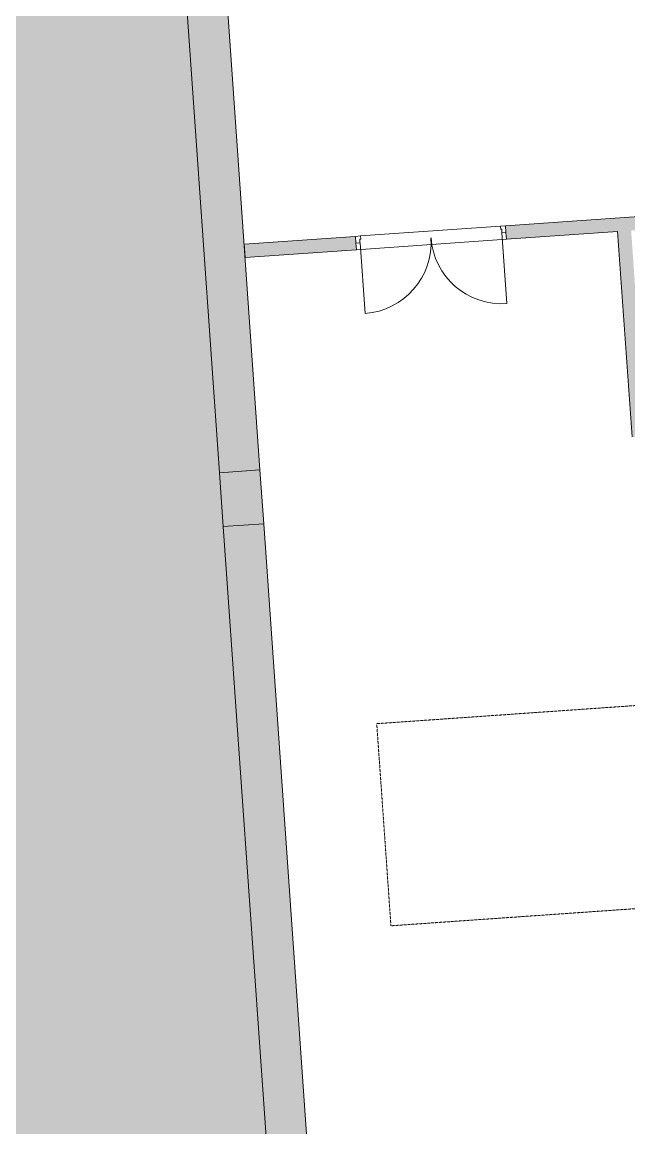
# Model space of a CAD drawing. Header units: millimetres. Extents: x 833941507 to 1669051331, y 817666127 to 1636299673.
# Drawn here: x 834381767 to 834390742, y 818033435 to 818049808 of the extents above; entities that cross this region are included whole.
import ezdxf

# ---------------------------------------------------------------- set-up
doc = ezdxf.new("R2010")
doc.units = ezdxf.units.MM
doc.header["$LTSCALE"] = 3
doc.linetypes.add('3A35X-MAGP-P-MP-B02A$0$Overhead', pattern=[1.8, 1.2, -0.6])
doc.linetypes.add('3A35X-MAGP-P-MP-B02B$0$Overhead', pattern=[1.8, 1.2, -0.6])
for name, color, linetype, lineweight in [('3A35X-MAGP-P-MP-B02A$0$A-010-M_LINE', 252, 'Continuous', 5), ('3A35X-MAGP-P-MP-B02A$0$A-200-M_WALL_EXT', 252, 'Continuous', 9), ('3A35X-MAGP-P-MP-B02A$0$A-200-M_WALL_INT', 252, 'Continuous', 9), ('3A35X-MAGP-P-MP-B02A$0$A-200-M_WALL_PAT', 252, 'Continuous', 9), ('3A35X-MAGP-P-MP-B02A$0$A-230-M_FLOOR', 252, 'Continuous', 18), ('3A35X-MAGP-P-MP-B02A$0$A-325-M_DOOR', 252, 'Continuous', 5), ('3A35X-MAGP-P-MP-B02A$0$S-280-M_COLUMN', 252, 'Continuous', 9), ('3A35X-MAGP-P-MP-B02B$0$A-010-M_LINE', 252, 'Continuous', 5), ('3A35X-MAGP-P-MP-B02B$0$A-200-M_WALL_EXT', 252, 'Continuous', 9), ('3A35X-MAGP-P-MP-B02B$0$A-200-M_WALL_INT', 252, 'Continuous', 9), ('3A35X-MAGP-P-MP-B02B$0$A-200-M_WALL_PAT', 252, 'Continuous', 9), ('3A35X-MAGP-P-MP-B02B$0$A-230-M_FLOOR', 252, 'Continuous', 18), ('3A35X-MAGP-P-MP-B02B$0$A-325-M_DOOR', 252, 'Continuous', 5), ('3A35X-MAGP-P-MP-B02B$0$S-280-M_COLUMN', 252, 'Continuous', 9), ('UAJ-23FLOR-h', 251, 'Continuous', 9)]:
    doc.layers.add(name, color=color, linetype=linetype, lineweight=lineweight)
doc.layers.add('UAJ-00XREF', color=7, linetype='Continuous')

# ---------------------------------------------------------------- blocks, each defined once
blk = doc.blocks.new('GBP-LTC-LB01')
at = {"layer": 'UAJ-23FLOR-h'}
h = blk.add_hatch(dxfattribs=at)
h.set_pattern_fill('EARTH,_O', color=256, scale=180, angle=45)
h.set_pattern_definition([(48.9989, (834576001.8, 818046085.3), (-112.727, 1612.5107), [1143, -1143]), (48.9989, (834575678.3, 818046366.6), (-112.727, 1612.5107), [1143, -1143]), (48.9989, (834575354.8, 818046647.8), (-112.727, 1612.5107), [1143, -1143]), (138.9989, (834575340.7, 818046849.3), (-1612.5107, -112.727), [1143, -1143]), (138.9989, (834575621.9, 818047172.8), (-1612.5107, -112.727), [1143, -1143]), (138.9989, (834575903.1, 818047496.3), (-1612.5107, -112.727), [1143, -1143])])
h.paths.add_polyline_path([(834572173, 818200349), (834310584, 818182062), (834331502, 817882832), (834364940, 817885169), (834473096, 818011284), (834480534, 818020120), (834485095, 818025710), (834491376, 818033619), (834497063, 818041013), (834493146, 818043679), (834512789, 818074029), (834518712, 818083675), (834526231, 818096325), (834534646, 818111073), (834545956, 818131981), (834557205, 818154199), (834564040, 818168497), (834570941, 818183576), (834578368, 818200696)])
h.paths.add_polyline_path([(834382131, 817956470), (834418269, 817958996), (834422062, 817963856), (834428403, 817964299), (834467239, 818010696), (834466445, 818021739), (834476098, 818035709), (834485267, 818048983), (834487015, 818051460), (834497268, 818067303), (834492893, 818129890), (834448057, 818126756), (834416897, 818105052), (834382061, 818080789), (834386167, 818022059), (834377588, 818021459)], flags=16)
edge = h.paths.add_edge_path(flags=16)
edge.add_line((834540292, 818142076), (834533466, 818141614))
edge.add_line((834533466, 818141614), (834523258, 818143863))
edge.add_line((834523258, 818143863), (834525897, 818155839))
edge.add_arc((834558382, 818267025), 115835, 237.2184, 253.71313, ccw=False)
edge.add_line((834495665, 818169638), (834498268, 818132357))
edge.add_line((834498268, 818132357), (834496346, 818130135))
edge.add_line((834496346, 818130135), (834492880, 818129893))
edge.add_line((834492880, 818129893), (834494230, 818110588))
edge.add_line((834494230, 818110588), (834496326, 818110708))
edge.add_line((834496326, 818110708), (834498420, 818080754))
edge.add_line((834498420, 818080754), (834498046, 818080727))
edge.add_line((834498046, 818080727), (834498255, 818077746))
edge.add_line((834498255, 818077746), (834503061, 818078082))
edge.add_line((834503061, 818078082), (834504980, 818081212))
edge.add_line((834504980, 818081212), (834509429, 818088471))
edge.add_line((834509429, 818088471), (834515217, 818097914))
edge.add_line((834515217, 818097914), (834526067, 818116416))
edge.add_line((834526067, 818116416), (834532489, 818127889))
edge.add_line((834532489, 818127889), (834534831, 818132146))
edge.add_line((834534831, 818132146), (834540292, 818142076))
h = blk.add_hatch(dxfattribs=at)
h.set_pattern_fill('EARTH,_O', color=256, scale=180, angle=45)
h.set_pattern_definition([(45.0000001, (-1082349.7, 54794.9), (-3e-06, 1616.4461018), [1143, -1143]), (45.0000001, (-1082652.8, 55098), (-3e-06, 1616.4461018), [1143, -1143]), (45.0000001, (-1082955.9, 55401.1), (-3e-06, 1616.4461018), [1143, -1143]), (135.0000001, (-1082955.9, 55603.1), (-1616.4461018, -3e-06), [1143, -1143]), (135.0000001, (-1082652.8, 55906.2), (-1616.4461018, -3e-06), [1143, -1143]), (135.0000001, (-1082349.7, 56209.3), (-1616.4461018, -3e-06), [1143, -1143])])
h.paths.add_polyline_path([(834669469, 818015499), (834651081, 818014214), (834651091, 818014066), (834669480, 818015352)], flags=16)
edge = h.paths.add_edge_path()
edge.add_arc((834611764, 818123015), 22001, 94.0007, 118.6887)
edge.add_line((834601202, 818142316), (834593918, 818141228))
edge.add_arc((834611768, 818123014), 25503, 93.9972, 134.4213, ccw=False)
edge.add_line((834609991, 818148455), (834618164, 818149026))
edge.add_line((834618164, 818149026), (834618408, 818145535))
edge.add_line((834618408, 818145535), (834616365, 818145392))
edge.add_line((834616365, 818145392), (834616609, 818141901))
edge.add_line((834616609, 818141901), (834611622, 818141552))
edge.add_line((834611622, 818141552), (834611378, 818145043))
edge.add_line((834611378, 818145043), (834610229, 818144963))
h.paths.add_polyline_path([(834673233, 818197366), (834607546, 818192774), (834599172, 818174435), (834588349, 818152375), (834578622, 818133891), (834568418, 818115665), (834556457, 818095618), (834546606, 818080042), (834532219, 818058624), (834523692, 818046596), (834515684, 818035708), (834508244, 818025930), (834500656, 818016266), (834489787, 818002934), (834483448, 817995421), (834478638, 817989842), (834458454, 817967379), (834441506, 817949096), (834383076, 817886437), (834482027, 817893355), (834551919, 817920009), (834634905, 817930637), (834634023, 817939309), (834633770, 817941796), (834633578, 817943687), (834508697, 817930984), (834507053, 817930191), (834506409, 817939427), (834507657, 817945567), (834503417, 818006767), (834503064, 818011763), (834514053, 818025792), (834520785, 818034889), (834526319, 818042437), (834532382, 818050706), (834536346, 818056473), (834542258, 818065226), (834550406, 818077287), (834561579, 818095002), (834574523, 818117080), (834587769, 818140310), (834609774, 818143595), (834610002, 818140336), (834634253, 818142031), (834636807, 818105492), (834642791, 818105914), (834646279, 818056033), (834640293, 818055614), (834643382, 818011425), (834641138, 818011268), (834645776, 817944928), (834639048, 817944244), (834640362, 817931328), (834651070, 817932707), (834650588, 817936476), (834685106, 817940897), (834685588, 817937128), (834691374, 817937869)])
blk = doc.blocks.new('3A35X-MAGP-P-MP-B02A')
at = {"layer": '3A35X-MAGP-P-MP-B02A$0$A-200-M_WALL_PAT'}
h = blk.add_hatch(color=256, dxfattribs=at)
h.paths.add_polyline_path([(10200, 37156), (10200, 37856), (9600, 37856), (9600, 37156)], flags=0)
h.paths.add_polyline_path([(9600, 38656), (10200, 38656), (10200, 42106), (9600, 42106), (9600, 40906)], flags=0)
h.paths.add_polyline_path([(10200, 42906), (10200, 51106), (9600, 51106), (9600, 42906)], flags=0)
h.paths.add_polyline_path([(10200, 51906), (10200, 52106), (9600, 52106), (9600, 51906), (10142, 51906)], flags=0)
h.paths.add_polyline_path([(10008, 52906), (10200, 52906), (10200, 82606), (9600, 82606), (9600, 52906)], flags=0)
h.paths.add_polyline_path([(9600, 83406), (10200, 83406), (10200, 86806), (9600, 86806), (9600, 84165)], flags=0)
h.paths.add_polyline_path([(9600, 87606), (10200, 87606), (10200, 92606), (9600, 92606), (9600, 87672)], flags=0)
h.paths.add_polyline_path([(9600, 93406), (10200, 93406), (10200, 95656), (9600, 95656), (9600, 93518)], flags=0)
h.paths.add_polyline_path([(10008, 96456), (10200, 96456), (10200, 102606), (9600, 102606), (9600, 96456)], flags=0)
h.paths.add_polyline_path([(9600, 103406), (10200, 103406), (10200, 112606), (9600, 112606), (9600, 104056)], flags=0)
h.paths.add_polyline_path([(9600, 113406), (10200, 113406), (10200, 122606), (9600, 122606), (9600, 113506)], flags=0)
h.paths.add_polyline_path([(10190, 123406), (10200, 123406), (10200, 143792), (9600, 143792), (9600, 123406)], flags=0)
h = blk.add_hatch(color=256, dxfattribs=at)
h.paths.add_polyline_path([(20563, 126556), (25290, 126556), (25290, 126756), (14076, 126756), (14076, 126556), (19868, 126556)], flags=0)
h.paths.add_polyline_path([(10200, 126556), (11850, 126556), (11850, 126756), (10200, 126756), (10200, 126656)], flags=0)
blk.add_hatch(color=256, dxfattribs=at).paths.add_polyline_path([(15725, 123506), (15925, 123506), (15925, 126556), (15725, 126556), (15725, 124154)], flags=0)
at = {"layer": '3A35X-MAGP-P-MP-B02A$0$S-280-M_COLUMN', "lineweight": 5}
blk.add_hatch(color=256, dxfattribs=at).paths.add_polyline_path([(10200, 122606), (10200, 123406), (9600, 123406), (9600, 122606), (10190, 122606)], flags=0)
at = {"layer": '3A35X-MAGP-P-MP-B02A$0$A-010-M_LINE', "linetype": '3A35X-MAGP-P-MP-B02A$0$Overhead'}
for p, q in [((11660, 119536), (16660, 119536)), ((11660, 116536), (11660, 119536)), ((16660, 116536), (11660, 116536))]:
    blk.add_line(p, q, dxfattribs=at)
at = {"layer": '3A35X-MAGP-P-MP-B02A$0$A-200-M_WALL_EXT', "lineweight": 13}
for p, q in [((9600, 143792), (9600, 123406)), ((10200, 123406), (10200, 143792)), ((9600, 123406), (10200, 123406)), ((9600, 122606), (9600, 113406)), ((10200, 122606), (9600, 122606)), ((10200, 113406), (10200, 122606))]:
    blk.add_line(p, q, dxfattribs=at)
at = {"layer": '3A35X-MAGP-P-MP-B02A$0$A-200-M_WALL_INT'}
for p, q in [((11850, 126756), (10200, 126756)), ((10200, 126756), (10200, 126556)), ((25877, 126756), (14076, 126756)), ((11850, 126556), (11850, 126656)), ((14076, 126656), (14076, 126556)), ((10200, 126556), (11850, 126556)), ((14076, 126556), (15725, 126556)), ((15725, 126556), (15725, 123506))]:
    blk.add_line(p, q, dxfattribs=at)
at = {"layer": '3A35X-MAGP-P-MP-B02A$0$A-230-M_FLOOR'}
for p, q in [((11925, 126756), (14001, 126756)), ((14076, 126556), (11850, 126556))]:
    blk.add_line(p, q, dxfattribs=at)
at = {"layer": '3A35X-MAGP-P-MP-B02A$0$A-325-M_DOOR', "lineweight": 9}
for p, q in [((11925, 126756), (11850, 126756)), ((11850, 126756), (11850, 126656)), ((11925, 126709), (11925, 126756)), ((14076, 126756), (14001, 126756)), ((14001, 126756), (14001, 126709)), ((14076, 126656), (14076, 126756)), ((11850, 126656), (11910, 126656)), ((11910, 126656), (11910, 126709)), ((11910, 126709), (11925, 126709)), ((14001, 126709), (14016, 126709)), ((14016, 126709), (14016, 126656)), ((14016, 126656), (14076, 126656))]:
    blk.add_line(p, q, dxfattribs=at)
at = {"layer": '3A35X-MAGP-P-MP-B02A$0$A-325-M_DOOR'}
for p, q in [((11913, 126656), (11913, 125608)), ((14013, 126656), (14013, 125608))]:
    blk.add_line(p, q, dxfattribs=at)
for centre, start, end in [((11913, 126656), 270, 0), ((14013, 126656), 180, 270)]:
    blk.add_arc(centre, 1049, start, end, dxfattribs=at)
at = {"layer": '3A35X-MAGP-P-MP-B02A$0$S-280-M_COLUMN', "lineweight": 13}
for p, q in [((10200, 123406), (9600, 123406)), ((9600, 123406), (9600, 122606)), ((10200, 122606), (10200, 123406)), ((9600, 122606), (10200, 122606))]:
    blk.add_line(p, q, dxfattribs=at)
blk = doc.blocks.new('3A35X-MAGP-P-MP-B02B')
at = {"layer": '3A35X-MAGP-P-MP-B02B$0$A-200-M_WALL_PAT'}
h = blk.add_hatch(color=256, dxfattribs=at)
h.paths.add_polyline_path([(10117, 97201), (10200, 97201), (10200, 102606), (9600, 102606), (9600, 97201)], flags=0)
h.paths.add_polyline_path([(9600, 103406), (10200, 103406), (10200, 112606), (9600, 112606), (9600, 104463)], flags=0)
h.paths.add_polyline_path([(9600, 113406), (10200, 113406), (10200, 122606), (9600, 122606), (9600, 113506)], flags=0)
h.paths.add_polyline_path([(9600, 123406), (10200, 123406), (10200, 146431), (10100, 146431), (10100, 150331), (10200, 150331), (10200, 156500), (10100, 156500), (10100, 157660), (10200, 157660), (10200, 161537), (9600, 161178), (9600, 125500)], flags=0)
h = blk.add_hatch(color=256, dxfattribs=at)
h.paths.add_polyline_path([(21935, 126556), (25290, 126556), (25290, 126756), (14076, 126756), (14076, 126556), (21098, 126556)], flags=0)
h.paths.add_polyline_path([(11737, 126556), (11850, 126556), (11850, 126756), (10200, 126756), (10200, 126556), (10550, 126556)], flags=0)
blk.add_hatch(color=256, dxfattribs=at).paths.add_polyline_path([(15925, 123506), (15925, 126556), (15725, 126556), (15725, 123506)], flags=0)
at = {"layer": '3A35X-MAGP-P-MP-B02B$0$S-280-M_COLUMN', "lineweight": 5}
blk.add_hatch(color=256, dxfattribs=at).paths.add_polyline_path([(10200, 122606), (10200, 123406), (9600, 123406), (9600, 122606), (10190, 122606)], flags=0)
at = {"layer": '3A35X-MAGP-P-MP-B02B$0$A-010-M_LINE', "linetype": '3A35X-MAGP-P-MP-B02B$0$Overhead'}
for p, q in [((11660, 119536), (16660, 119536)), ((11660, 116536), (11660, 119536)), ((16660, 116536), (11660, 116536))]:
    blk.add_line(p, q, dxfattribs=at)
at = {"layer": '3A35X-MAGP-P-MP-B02B$0$A-200-M_WALL_EXT', "lineweight": 13}
for p, q in [((9600, 161178), (9600, 123406)), ((10200, 123406), (10200, 146431)), ((9600, 123406), (10200, 123406)), ((9600, 122606), (9600, 113406)), ((10200, 122606), (9600, 122606)), ((10200, 113406), (10200, 122606))]:
    blk.add_line(p, q, dxfattribs=at)
at = {"layer": '3A35X-MAGP-P-MP-B02B$0$A-200-M_WALL_INT'}
for p, q in [((11850, 126756), (10200, 126756)), ((10200, 126756), (10200, 126556)), ((25877, 126756), (14076, 126756)), ((11850, 126556), (11850, 126656)), ((14076, 126656), (14076, 126556)), ((10200, 126556), (11850, 126556)), ((14076, 126556), (15725, 126556)), ((15725, 126556), (15725, 123506))]:
    blk.add_line(p, q, dxfattribs=at)
at = {"layer": '3A35X-MAGP-P-MP-B02B$0$A-230-M_FLOOR'}
for p, q in [((11925, 126756), (14001, 126756)), ((14076, 126556), (11850, 126556))]:
    blk.add_line(p, q, dxfattribs=at)
at = {"layer": '3A35X-MAGP-P-MP-B02B$0$A-325-M_DOOR', "lineweight": 9}
for p, q in [((11925, 126756), (11850, 126756)), ((11850, 126756), (11850, 126656)), ((11925, 126709), (11925, 126756)), ((14076, 126756), (14001, 126756)), ((14001, 126756), (14001, 126709)), ((14076, 126656), (14076, 126756)), ((11850, 126656), (11910, 126656)), ((11910, 126656), (11910, 126709)), ((11910, 126709), (11925, 126709)), ((14001, 126709), (14016, 126709)), ((14016, 126709), (14016, 126656)), ((14016, 126656), (14076, 126656))]:
    blk.add_line(p, q, dxfattribs=at)
at = {"layer": '3A35X-MAGP-P-MP-B02B$0$A-325-M_DOOR'}
for p, q in [((11913, 126656), (11913, 125608)), ((14013, 126656), (14013, 125608))]:
    blk.add_line(p, q, dxfattribs=at)
for centre, start, end in [((11913, 126656), 270, 0), ((14013, 126656), 180, 270)]:
    blk.add_arc(centre, 1049, start, end, dxfattribs=at)
at = {"layer": '3A35X-MAGP-P-MP-B02B$0$S-280-M_COLUMN', "lineweight": 13}
for p, q in [((10200, 123406), (9600, 123406)), ((9600, 123406), (9600, 122606)), ((10200, 122606), (10200, 123406)), ((9600, 122606), (10200, 122606))]:
    blk.add_line(p, q, dxfattribs=at)

msp = doc.modelspace()

# ---------------------------------------------------------------- block references
msp.add_blockref('GBP-LTC-LB01', (0, 0))
at = {"layer": 'UAJ-00XREF', "rotation": 4.012827991232881}
for name in ['3A35X-MAGP-P-MP-B02B', '3A35X-MAGP-P-MP-B02A']:
    msp.add_blockref(name, (834383746, 817919361), dxfattribs=at)

doc.saveas('drawing.dxf')
